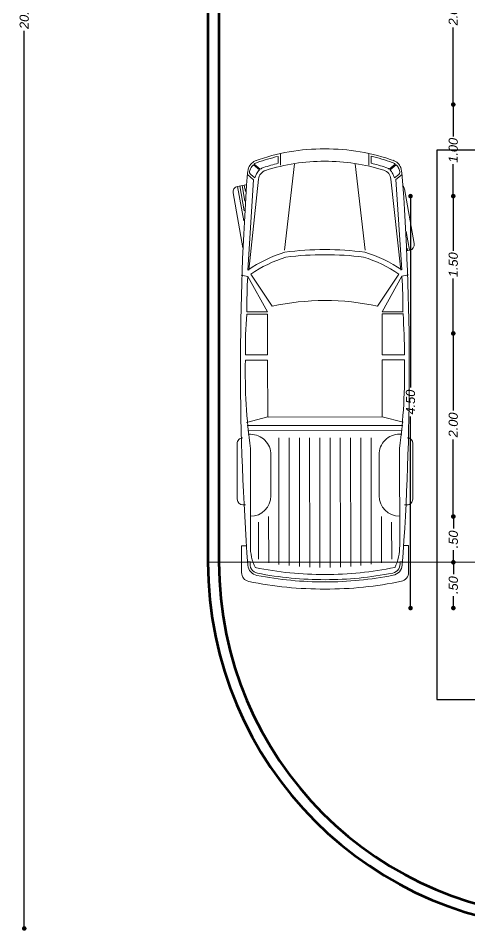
# Model space of a CAD drawing. Header units: metres. Extents: x 539 to 782, y 164 to 633.
# Drawn here: x 677.21 to 682.14, y 428.35 to 438.32 of the extents above; entities that cross this region are included whole.
import ezdxf

# ---------------------------------------------------------------- set-up
doc = ezdxf.new("R2010")
doc.units = ezdxf.units.M
doc.header["$PDMODE"] = 35
for name, color, linetype, lineweight in [('01', 1, 'Continuous', 9), ('03', 3, 'Continuous', 30), ('auxiliares', 251, 'Continuous', 20), ('cota', 1, 'Continuous', 15), ('MURO', 4, 'Continuous', 60)]:
    doc.layers.add(name, color=color, linetype=linetype, lineweight=lineweight)
doc.layers.add('VEGETACION', color=62, linetype='Continuous')
doc.styles.add('ARIAL', font='ariali.ttf')
doc.dimstyles.new('C_50', dxfattribs={"dimscale": 0.5, "dimtxt": 0.2, "dimasz": 0.1, "dimexe": 0.1, "dimexo": 0.1, "dimgap": 0.05, "dimtad": 0, "dimzin": 4, "dimdsep": 46, "dimtxsty": 'ARIAL', "dimblk": 'DOT', "dimcen": 0.09, "dimse1": 1, "dimse2": 1, "dimclrd": 1, "dimclre": 1, "dimclrt": 2, "dimadec": 0, "dimazin": 0, "dimtfac": 1, "dimtix": 1, "dimtmove": 2, "dimatfit": 3, "dimfxl": 1, "dimtolj": 1, "dimtzin": 0, "dimarcsym": 0})

# ---------------------------------------------------------------- blocks, each defined once
blk = doc.blocks.new('_Dot')
at = {"color": 0, "linetype": 'ByBlock', "lineweight": -2}
blk.add_line((-0.5, 0), (-1, 0), dxfattribs=at)
at = {"color": 0, "linetype": 'ByBlock', "const_width": 0.5}
blk.add_lwpolyline([(-0.25, 0, 1), (0.25, 0, 1)], format="xyb", close=True, dxfattribs=at)
blk = doc.blocks.new('*D504')
at = {"layer": 'cota', "color": 1, "lineweight": -2, "transparency": 16777216}
for p, q in [((681.9597, 436.3234), (681.9597, 435.7747)), ((681.9597, 434.9234), (681.9597, 435.4722))]:
    blk.add_line(p, q, dxfattribs=at)
at = {"layer": 'Defpoints', "color": 0, "transparency": 16777216}
for p in [(682.2793, 436.3734), (681.9597, 434.8734), (682.2793, 434.8734)]:
    blk.add_point(p, dxfattribs=at)
at = {"layer": 'cota', "color": 1, "lineweight": -2, "transparency": 16777216, "xscale": 0.05, "yscale": 0.05, "zscale": 0.05}
for p, rotation in [((681.9597, 436.3734), 90), ((681.9597, 434.8734), 270)]:
    blk.add_blockref('_Dot', p, dxfattribs=dict(at, rotation=rotation))
at = {"layer": 'cota', "color": 2, "transparency": 16777216, "insert": (681.9597, 435.6234), "char_height": 0.1, "attachment_point": 5, "rotation": 90, "style": 'ARIAL'}
blk.add_mtext('\\A1;1.50', dxfattribs=at)
blk = doc.blocks.new('*D467')
at = {"layer": 'cota', "color": 1, "lineweight": -2, "transparency": 16777216}
for p, q in [((681.9597, 434.8234), (681.9597, 434.0309)), ((681.9597, 432.9234), (681.9597, 433.7159))]:
    blk.add_line(p, q, dxfattribs=at)
at = {"layer": 'Defpoints', "color": 0, "transparency": 16777216}
for p in [(681.9597, 434.8734), (681.9597, 432.8734), (681.9597, 432.8734)]:
    blk.add_point(p, dxfattribs=at)
at = {"layer": 'cota', "color": 1, "lineweight": -2, "transparency": 16777216, "xscale": 0.05, "yscale": 0.05, "zscale": 0.05}
for p, rotation in [((681.9597, 434.8734), 90), ((681.9597, 432.8734), 270)]:
    blk.add_blockref('_Dot', p, dxfattribs=dict(at, rotation=rotation))
at = {"layer": 'cota', "color": 2, "transparency": 16777216, "insert": (681.9597, 433.8734), "char_height": 0.1, "attachment_point": 5, "rotation": 90, "style": 'ARIAL'}
blk.add_mtext('\\A1;2.00', dxfattribs=at)
blk = doc.blocks.new('*D505')
at = {"layer": '03', "color": 1, "lineweight": -2, "transparency": 16777216}
for p, q in [((681.4926, 436.3234), (681.4926, 434.2819)), ((681.4926, 431.9234), (681.4926, 433.965))]:
    blk.add_line(p, q, dxfattribs=at)
at = {"layer": 'Defpoints', "color": 0, "transparency": 16777216}
for p in [(681.5786, 436.3734), (681.4926, 431.8734), (681.5786, 431.8734)]:
    blk.add_point(p, dxfattribs=at)
at = {"layer": '03', "color": 1, "lineweight": -2, "transparency": 16777216, "xscale": 0.05, "yscale": 0.05, "zscale": 0.05}
for p, rotation in [((681.4926, 436.3734), 90), ((681.4926, 431.8734), 270)]:
    blk.add_blockref('_Dot', p, dxfattribs=dict(at, rotation=rotation))
at = {"layer": '03', "color": 2, "transparency": 16777216, "insert": (681.4926, 434.1234), "char_height": 0.1, "attachment_point": 5, "rotation": 90, "style": 'ARIAL'}
blk.add_mtext('\\A1;4.50', dxfattribs=at)
blk = doc.blocks.new('CHEVY')
for p, q in [((-0.8151, 3.8701), (-0.8151, 4.1324)), ((0.8151, 3.8701), (0.8151, 4.1324)), ((-0.55, 3.5859), (-0.55, 4.0374)), ((-0.45, 2.8176), (-0.45, 4.0525)), ((-0.35, 2.8176), (-0.35, 4.0646)), ((-0.25, 2.8176), (-0.25, 4.0737)), ((-0.15, 2.8176), (-0.15, 4.0797)), ((-0.05, 2.8176), (-0.05, 4.0827)), ((0.05, 2.8176), (0.05, 4.0827)), ((0.15, 2.8176), (0.15, 4.0797)), ((0.25, 2.8176), (0.25, 4.0737)), ((0.35, 2.8176), (0.35, 4.0646)), ((0.45, 2.8176), (0.45, 4.0525)), ((0.55, 3.5859), (0.55, 4.0374)), ((-0.65, 3.6414), (-0.65, 4.0022)), ((0.65, 3.6414), (0.65, 4.0022)), ((-0.7661, 3.8701), (-0.8151, 3.8701)), ((0.7661, 3.8701), (0.8151, 3.8701)), ((-0.8006, 3.4727), (-0.7772, 3.4726)), ((0.8006, 3.4727), (0.7772, 3.4726)), ((-0.8557, 3.4178), (-0.8571, 2.8747)), ((0.8557, 3.4178), (0.8571, 2.8747)), ((-0.5585, 2.6141), (-0.7641, 2.6668)), ((-0.5585, 2.059), (-0.5585, 2.6141)), ((0.5585, 2.6155), (-0.553, 2.6155)), ((0.5585, 2.6141), (0.7641, 2.6668)), ((0.5585, 2.059), (0.5585, 2.6141)), ((-0.5585, 2.059), (-0.7758, 2.059)), ((0.7758, 2.059), (0.5585, 2.059)), ((-0.5585, 2.009), (-0.7761, 2.009)), ((-0.5585, 1.611), (-0.5585, 2.009)), ((0.7761, 2.009), (0.5585, 2.009)), ((0.5585, 1.611), (0.5585, 2.009)), ((-0.5585, 1.611), (-0.7626, 1.611)), ((-0.5585, 1.589), (-0.761, 1.589)), ((-0.5585, 1.589), (-0.7524, 1.2428)), ((-0.7404, 1.1823), (-0.6451, 0.2952)), ((0.7404, 1.1823), (0.6451, 0.2952)), ((-0.296, 0.1452), (-0.3928, 0.9868)), ((0.2962, 0.1452), (0.393, 0.9868)), ((0.8281, 0.9885), (0.7954, 0.8053)), ((0.7984, 0.9938), (0.8281, 0.9885)), ((0.8065, 0.9924), (0.8025, 0.9701)), ((-0.7991, 0.9634), (-0.8947, 0.4287)), ((0.8726, 0.9247), (0.7771, 0.39)), ((-0.7903, 0.7), (-0.8502, 0.3649)), ((-0.7853, 0.6031), (-0.8285, 0.361)), ((-0.78, 0.5077), (-0.8069, 0.3572)), ((-0.7705, 0.3507), (-0.8502, 0.3649)), ((-0.7744, 0.4138), (-0.7852, 0.3533)), ((-0.7219, 0.2491), (-0.6811, 0.283)), ((-0.6647, 0.2436), (-0.6811, 0.283)), ((0.6647, 0.2436), (0.6811, 0.283)), ((0.7219, 0.2491), (0.6811, 0.283)), ((-0.7231, 0.1923), (-0.731, 0.2105)), ((-0.6964, 0.155), (-0.6371, 0.2043)), ((-0.6878, 0.1479), (-0.6284, 0.1972)), ((0.6878, 0.1479), (0.6284, 0.1972)), ((0.6964, 0.155), (0.6371, 0.2043)), ((0.7231, 0.1923), (0.731, 0.2105)), ((-0.4528, 0.14), (-0.4528, 0.0721)), ((0.4528, 0.14), (0.4528, 0.0721))]:
    blk.add_line(p, q)
for points in [[(0, 4.1524, 0.05033), (-0.6815, 4.0835, 0.05033)], [(-0.7489, 2.7836), (-0.7274, 2.7836, 0.41447), (-0.5274, 2.9837), (-0.5278, 3.3837, 0.413957), (-0.7278, 3.5836), (-0.7279, 3.5836)], [(0.7279, 3.5836), (0.7278, 3.5836, 0.413957), (0.5278, 3.3837), (0.5274, 2.9837, 0.41447), (0.7274, 2.7836), (0.7489, 2.7836)]]:
    blk.add_lwpolyline(points, format="xyb")
for points in [[(-0.7283, 4.029), (-0.7554, 4.029)], [(0.7283, 4.029), (0.7554, 4.029)], [(-0.7282, 3.8701), (-0.7274, 2.9233)], [(0.7282, 3.8701), (0.7274, 2.9233)], [(-0.7602, 2.6983), (0.7602, 2.6983)], [(-0.7537, 2.7483), (0.7537, 2.7483)], [(0.5585, 1.611), (0.7671, 1.611)], [(-0.5154, 1.5353), (-0.7233, 1.2222)], [(0.5154, 1.5353), (0.7233, 1.2222)], [(0.5585, 1.589), (0.7658, 1.589)], [(0.5585, 1.589), (0.7524, 1.2428)], [(-0.7524, 1.2428), (-0.8151, 1.23)], [(-0.6951, 0.2999), (-0.7513, 1.1814)], [(0.6951, 0.2999), (0.7513, 1.1814)], [(0.7524, 1.2428), (0.8151, 1.23)], [(-0.755, 0.2502), (-0.6951, 0.2999)], [(0.755, 0.2502), (0.6951, 0.2999)], [(-0.7539, 0.2348), (-0.7433, 0.1835)], [(0.7539, 0.2348), (0.7433, 0.1835)], [(-0.4308, 0.1574), (-0.4308, 0.0446)], [(0.4308, 0.1574), (0.4308, 0.0446)]]:
    blk.add_lwpolyline(points)
for centre, radius, start, end in [((-0.0184, 0.7412), 3.5525, 89.70321, 101.80391), ((0.0184, 0.7412), 3.5525, 78.19609, 90.29679), ((-0.7271, 4.1324), 0.088, 101.80391, 180), ((0.0006, 0.7412), 3.4832, 90.01064, 101.00864), ((0.0006, 0.7412), 3.4612, 90.01064, 101.00864), ((-0.0006, 0.7412), 3.4832, 78.99136, 89.98936), ((-0.0006, 0.7412), 3.4612, 78.99136, 89.98936), ((0.7271, 4.1324), 0.088, 0, 78.19609), ((-0.6435, 4.0523), 0.11, 101.00864, 175.82384), ((-0.6435, 4.0523), 0.088, 101.00864, 195.38386), ((-0.0006, 0.7412), 3.4112, 78.46435, 89.98936), ((0.6435, 4.0523), 0.088, 344.61614, 78.99136), ((0.6435, 4.0523), 0.11, 4.17616, 78.99136), ((25.3008, 2.1428), 26.1245, 175.79084, 184.18845), ((-0.2697, 3.8816), 0.4586, 153.49406, 181.4403), ((0.2697, 3.8816), 0.4586, 358.5597, 26.50594), ((-25.3008, 2.1428), 26.1245, 355.81155, 4.20916), ((-0.8007, 3.4177), 0.055, 89.85446, 179.85446), ((0.8007, 3.4177), 0.055, 0.14554, 90.14554), ((-0.8021, 2.8745), 0.055, 179.85446, 269.85446), ((4.8031, 2.1797), 5.5802, 172.34265, 181.23976), ((-4.8031, 2.1797), 5.5802, 358.76024, 7.65735), ((0.8021, 2.8745), 0.055, 270.14554, 0.14554), ((4.8298, 2.0004), 5.6059, 179.91217, 183.98324), ((-4.8298, 2.0004), 5.6059, 356.01676, 0.08783), ((4.7872, 1.5533), 5.5484, 179.63151, 183.20765), ((0, 3.8661), 2.3871, 257.53189, 270), ((0, 3.8661), 2.3871, 270, 282.46811), ((-4.7872, 1.5533), 5.5484, 356.79235, 0.36849), ((-0.0089, 2.2628), 1.3117, 235.52794, 253.15059), ((-0.0089, 2.2628), 1.2622, 235.52794, 252.96545), ((0.0089, 2.2628), 1.2622, 287.03455, 304.47206), ((0.0089, 2.2628), 1.3117, 286.84941, 304.47206), ((0, 4.0125), 3.0302, 262.6225, 277.3775), ((0, 4.0125), 2.9807, 262.70177, 277.29823), ((0.8185, 0.9344), 0.055, 349.86816, 79.86816), ((-0.8405, 0.419), 0.055, 169.86816, 259.86816), ((0.7229, 0.3997), 0.055, 316.62565, 349.86816), ((-0.5465, 0.3034), 0.099, 184.76512, 252.10248), ((0.5465, 0.3034), 0.099, 287.89752, 355.23488), ((-0.6223, 0.2362), 0.132, 203.53852, 250.47643), ((-0.7008, 0.2237), 0.033, 129.70805, 203.53852), ((-0.6223, 0.2362), 0.11, 203.53852, 227.59671), ((-0.5631, 0.2857), 0.11, 202.51522, 227.76792), ((-0.5631, 0.2857), 0.11, 233.60686, 251.76099), ((-0.0162, 1.9455), 1.8576, 251.76099, 256.40483), ((-0.0162, 1.9455), 1.8246, 252.10248, 270.50457), ((0.0162, 1.9455), 1.8246, 269.49543, 287.89752), ((0.0162, 1.9455), 1.8576, 283.59517, 288.23901), ((0.5631, 0.2857), 0.11, 288.23901, 306.39314), ((0.5631, 0.2857), 0.11, 312.23208, 337.48478), ((0.6223, 0.2362), 0.132, 289.52357, 336.46148), ((0.6223, 0.2362), 0.11, 312.40329, 336.46148), ((0.7008, 0.2237), 0.033, 336.46148, 50.29195), ((-0.6223, 0.2362), 0.11, 233.43225, 250.47643), ((-0.0162, 1.9455), 1.9456, 250.04796, 270.47604), ((-0.0162, 1.9455), 1.9236, 250.47643, 256.87978), ((0.0162, 1.9455), 1.9456, 269.52396, 289.95204), ((0.0162, 1.9455), 1.9236, 283.12022, 289.52357), ((0.6223, 0.2362), 0.11, 289.52357, 306.56775)]:
    blk.add_arc(centre, radius, start, end)
blk = doc.blocks.new('*D469')
at = {"layer": 'cota', "color": 1, "lineweight": -2, "transparency": 16777216}
for p, q in [((677.2723, 448.3234), (677.2723, 438.5698)), ((677.2723, 428.4234), (677.2723, 438.1771))]:
    blk.add_line(p, q, dxfattribs=at)
at = {"layer": 'Defpoints', "color": 0, "transparency": 16777216}
for p in [(679.2793, 448.3734), (677.2723, 428.3734), (679.2793, 428.3734)]:
    blk.add_point(p, dxfattribs=at)
at = {"layer": 'cota', "color": 1, "lineweight": -2, "transparency": 16777216, "xscale": 0.05, "yscale": 0.05, "zscale": 0.05}
for p, rotation in [((677.2723, 448.3734), 90), ((677.2723, 428.3734), 270)]:
    blk.add_blockref('_Dot', p, dxfattribs=dict(at, rotation=rotation))
at = {"layer": 'cota', "color": 2, "transparency": 16777216, "insert": (677.2723, 438.3734), "char_height": 0.1, "attachment_point": 5, "rotation": 90, "style": 'ARIAL'}
blk.add_mtext('\\A1;20.00', dxfattribs=at)
blk = doc.blocks.new('*D527')
at = {"layer": 'cota', "color": 1, "lineweight": -2, "transparency": 16777216}
for p, q in [((681.9608, 432.8234), (681.9608, 432.7422)), ((681.9608, 432.4234), (681.9608, 432.5047))]:
    blk.add_line(p, q, dxfattribs=at)
at = {"layer": 'Defpoints', "color": 0, "transparency": 16777216}
for p in [(682.2793, 432.8734), (681.9608, 432.3734), (682.2793, 432.3734)]:
    blk.add_point(p, dxfattribs=at)
at = {"layer": 'cota', "color": 1, "lineweight": -2, "transparency": 16777216, "xscale": 0.05, "yscale": 0.05, "zscale": 0.05}
for p, rotation in [((681.9608, 432.8734), 90), ((681.9608, 432.3734), 270)]:
    blk.add_blockref('_Dot', p, dxfattribs=dict(at, rotation=rotation))
at = {"layer": 'cota', "color": 2, "transparency": 16777216, "insert": (681.9608, 432.6234), "char_height": 0.1, "attachment_point": 5, "rotation": 90, "style": 'ARIAL'}
blk.add_mtext('\\A1;.50', dxfattribs=at)
blk = doc.blocks.new('*D528')
at = {"layer": 'cota', "color": 1, "lineweight": -2, "transparency": 16777216}
for p, q in [((681.9608, 432.3234), (681.9608, 432.2423)), ((681.9608, 431.9237), (681.9608, 432.0048))]:
    blk.add_line(p, q, dxfattribs=at)
at = {"layer": 'Defpoints', "color": 0, "transparency": 16777216}
for p in [(682.2793, 432.3734), (681.9608, 431.8737), (682.7788, 431.8737)]:
    blk.add_point(p, dxfattribs=at)
at = {"layer": 'cota', "color": 1, "lineweight": -2, "transparency": 16777216, "xscale": 0.05, "yscale": 0.05, "zscale": 0.05}
for p, rotation in [((681.9608, 432.3734), 90), ((681.9608, 431.8737), 270)]:
    blk.add_blockref('_Dot', p, dxfattribs=dict(at, rotation=rotation))
at = {"layer": 'cota', "color": 2, "transparency": 16777216, "insert": (681.9608, 432.1236), "char_height": 0.1, "attachment_point": 5, "rotation": 90, "style": 'ARIAL'}
blk.add_mtext('\\A1;.50', dxfattribs=at)
blk = doc.blocks.new('*D666')
at = {"layer": 'cota', "color": 1, "lineweight": -2, "transparency": 16777216}
for p, q in [((681.9597, 437.3234), (681.9597, 437.0247)), ((681.9597, 436.4234), (681.9597, 436.7222))]:
    blk.add_line(p, q, dxfattribs=at)
at = {"layer": 'Defpoints', "color": 0, "transparency": 16777216}
for p in [(681.9597, 437.3734), (683.7793, 437.3734), (683.7793, 436.3734)]:
    blk.add_point(p, dxfattribs=at)
at = {"layer": 'cota', "color": 1, "lineweight": -2, "transparency": 16777216, "xscale": 0.05, "yscale": 0.05, "zscale": 0.05}
for p, rotation in [((681.9597, 437.3734), 90), ((681.9597, 436.3734), 270)]:
    blk.add_blockref('_Dot', p, dxfattribs=dict(at, rotation=rotation))
at = {"layer": 'cota', "color": 2, "transparency": 16777216, "insert": (681.9597, 436.8734), "char_height": 0.1, "attachment_point": 5, "rotation": 90, "style": 'ARIAL'}
blk.add_mtext('\\A1;1.00', dxfattribs=at)
blk = doc.blocks.new('*D667')
at = {"layer": 'cota', "color": 1, "lineweight": -2, "transparency": 16777216}
for p, q in [((681.9597, 439.3234), (681.9597, 438.5309)), ((681.9597, 437.4234), (681.9597, 438.2159))]:
    blk.add_line(p, q, dxfattribs=at)
at = {"layer": 'Defpoints', "color": 0, "transparency": 16777216}
for p in [(681.9597, 439.3734), (683.7793, 439.3734), (683.7793, 437.3734)]:
    blk.add_point(p, dxfattribs=at)
at = {"layer": 'cota', "color": 1, "lineweight": -2, "transparency": 16777216, "xscale": 0.05, "yscale": 0.05, "zscale": 0.05}
for p, rotation in [((681.9597, 439.3734), 90), ((681.9597, 437.3734), 270)]:
    blk.add_blockref('_Dot', p, dxfattribs=dict(at, rotation=rotation))
at = {"layer": 'cota', "color": 2, "transparency": 16777216, "insert": (681.9597, 438.3734), "char_height": 0.1, "attachment_point": 5, "rotation": 90, "style": 'ARIAL'}
blk.add_mtext('\\A1;2.00', dxfattribs=at)

msp = doc.modelspace()

# ---------------------------------------------------------------- linework, layer by layer
at = {"layer": 'auxiliares'}
msp.add_line((683.2793, 432.3734), (679.2793, 432.3734), dxfattribs=at)
msp.add_arc((683.2793, 432.3734), 4, 180, 270, dxfattribs=at)
at = {"layer": 'MURO'}
for p, q in [((679.2793, 443.6734), (679.2793, 432.3734)), ((679.3993, 443.6734), (679.3993, 432.3734))]:
    msp.add_line(p, q, dxfattribs=at)
for radius in [4, 3.88]:
    msp.add_arc((683.2793, 432.3734), radius, 180, 270, dxfattribs=at)
at = {"layer": 'VEGETACION'}
for p, q in [((683.2793, 436.8734), (681.7793, 436.8734)), ((681.7793, 436.8734), (681.7793, 431.3734)), ((681.7793, 431.3734), (681.7793, 430.8734)), ((681.7793, 430.8734), (686.2793, 430.8734))]:
    msp.add_line(p, q, dxfattribs=at)

# ---------------------------------------------------------------- block references
at = {"layer": '01', "xscale": -1.119712146145034, "yscale": 1.119712146144934, "zscale": 1.119712146144913, "rotation": 180.0491841307989}
msp.add_blockref('CHEVY', (680.5551, 436.8889), dxfattribs=at)

# ---------------------------------------------------------------- dimensions: what is measured, and where the dimension line sits
at = {"layer": '03'}
dim = msp.add_linear_dim(base=(681.4926, 431.8734), p1=(681.5786, 436.3734), p2=(681.5786, 431.8734), angle=90, dimstyle='C_50', dxfattribs=at)
dim.commit()
dim.dimension.update_dxf_attribs({"geometry": '*D505', "text_midpoint": (681.4926, 434.1234)})
at = {"layer": 'cota'}
for base, p1, p2, picture, middle in [((677.2723, 428.3734), (679.2793, 448.3734), (679.2793, 428.3734), '*D469', (677.2723, 438.3734)), ((681.9597, 439.3734), (683.7793, 437.3734), (683.7793, 439.3734), '*D667', (681.9597, 438.3734)), ((681.9597, 437.3734), (683.7793, 436.3734), (683.7793, 437.3734), '*D666', (681.9597, 436.8734)), ((681.9597, 434.8734), (682.2793, 436.3734), (682.2793, 434.8734), '*D504', (681.9597, 435.6234)), ((681.9597, 432.8734), (681.9597, 434.8734), (681.9597, 432.8734), '*D467', (681.9597, 433.8734)), ((681.9608, 432.3734), (682.2793, 432.8734), (682.2793, 432.3734), '*D527', (681.9608, 432.6234)), ((681.9608, 431.8737), (682.2793, 432.3734), (682.7788, 431.8737), '*D528', (681.9608, 432.1236))]:
    dim = msp.add_linear_dim(base=base, p1=p1, p2=p2, angle=90, dimstyle='C_50', dxfattribs=at)
    dim.commit()
    dim.dimension.update_dxf_attribs({"geometry": picture, "text_midpoint": middle})

doc.saveas('drawing.dxf')
